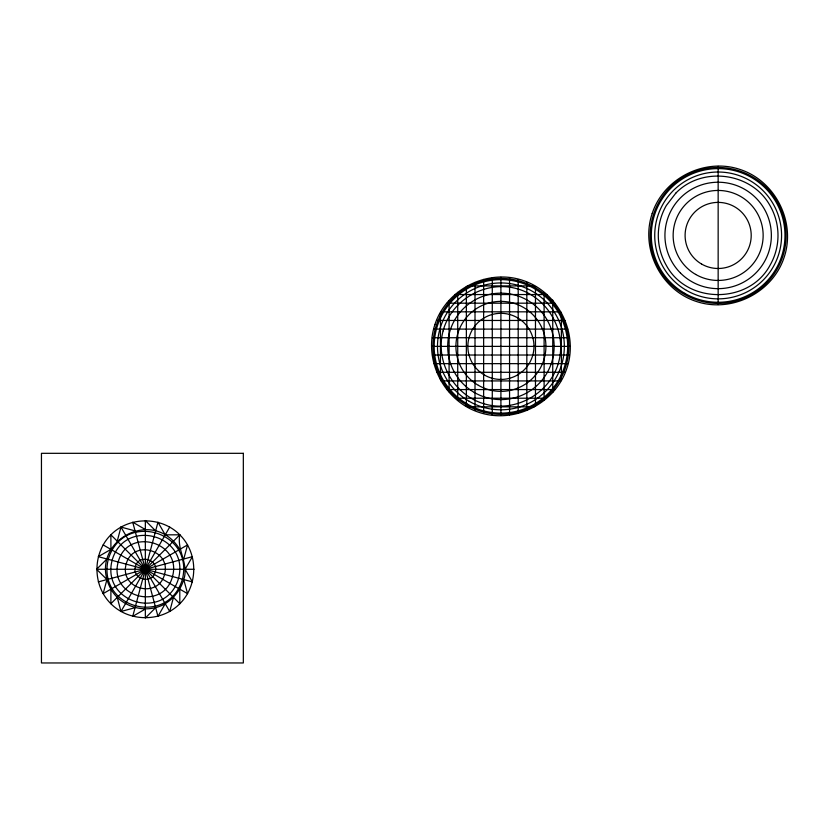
<?xml version="1.0" encoding="UTF-8"?>
<svg xmlns="http://www.w3.org/2000/svg" width="829" height="829" viewBox="0 0 829 829"><rect width="100%" height="100%" fill="white"/><g stroke="black" fill="none" stroke-linecap="round" stroke-linejoin="round"><path stroke-width="1.24" d="M110.92 589.15L110.879 603.74C129.21 622.299 161.479 622.299 179.81 603.74C198.38 585.409 198.38 553.14 179.81 534.809C161.479 516.249 129.21 516.249 110.879 534.809C92.32 553.14 92.32 585.409 110.879 603.74L179.81 534.809C176.681 550.394 189.136 563.917 183.748 579.564C180.743 589.616 174.152 598.196 165.22 603.699C146.868 614.455 121.448 607.647 110.92 589.15C86.071 543.296 152.484 504.954 179.779 549.399M117.241 541.171L120.972 527.068L135.054 530.881M173.458 597.388L169.717 611.491L120.972 527.068M183.748 558.984L187.561 544.902L103.138 593.647L106.951 579.564L96.61 569.274L106.951 558.984M165.22 603.699L157.966 616.361L132.733 522.197L145.344 529.524M135.054 607.678L120.972 611.491L169.717 527.068M155.634 607.678L145.344 618.019L145.344 520.529L155.634 530.881M145.344 609.025L132.733 616.361L157.966 522.197L165.22 534.85L179.81 534.809M98.268 581.896L192.432 556.663L185.105 569.274L192.432 581.896L98.268 556.663L110.92 549.399L110.879 534.809L179.81 603.74L179.779 589.15M467.276 285.912L534.56 285.912M454.613 294.544L547.213 294.544M447.142 303.186L554.694 303.186M441.069 311.828L560.767 311.828M436.883 320.46L564.953 320.46M434.044 329.103L567.782 329.103M432.386 337.735L569.45 337.735M431.816 346.377L570.02 346.377M432.437 355.019L569.399 355.019M433.95 363.651L567.875 363.651M436.945 372.294L564.881 372.294M441.069 380.925L560.767 380.925M446.924 389.568L554.912 389.568M455.473 398.21L546.363 398.21M467.639 406.842L534.187 406.842M96.61 569.274L194.09 569.274M103.138 544.902L187.561 593.647L183.748 579.564M117.241 597.388L120.972 611.491M718.152 166.339L718.152 304.554M561.388 312.74L561.388 380.014M552.746 300.077L552.746 392.552M544.104 292.596L544.104 400.158M535.472 286.533L535.472 406.22M526.829 282.337L526.829 410.417M518.198 279.508L518.198 413.246M509.555 277.85L509.555 414.904M500.913 277.269L500.913 415.484M492.281 277.891L492.281 414.863M483.639 279.414L483.639 413.339M475.007 282.409L475.007 410.345M466.364 286.533L466.364 406.22M457.722 292.378L457.722 400.376M449.09 300.937L449.09 391.816M440.448 313.103L440.448 379.651M108.257 559.337C96.537 608.331 168.09 627.501 182.442 579.212C194.162 530.218 122.609 511.047 108.257 559.337M112.091 560.363C100.972 603.937 166.453 621.481 178.598 578.186C189.727 534.612 124.246 517.068 112.091 560.363M118.195 562C108.392 597.16 163.417 611.895 172.494 576.549C182.307 541.399 127.283 526.653 118.195 562M126.153 564.134C119.221 588.994 158.121 599.419 164.546 574.424C171.479 549.565 132.578 539.14 126.153 564.134M135.407 566.611C131.51 579.253 152.349 584.839 155.282 571.937C159.189 559.306 138.35 553.72 135.407 566.611M443.111 330.885C434.624 361.776 454.437 396.086 485.431 404.189C516.312 412.666 550.632 392.863 558.725 361.869C567.212 330.978 547.399 296.668 516.405 288.565C485.525 280.088 451.204 299.891 443.111 330.885M434.945 324.46C422.987 359.703 443.619 400.842 478.996 412.355C514.239 424.303 555.389 403.682 566.891 368.294C578.849 333.051 558.218 291.912 522.83 280.399C487.597 268.451 446.448 289.072 434.945 324.46M652.174 213.53C640.216 248.762 660.848 289.912 696.236 301.424C731.468 313.372 772.618 292.741 784.13 257.363C796.078 222.12 775.447 180.971 740.069 169.468C704.826 157.51 663.677 178.142 652.174 213.53M675.832 193.126L666.319 205.519A59.843 59.843 0 0 0 666.319 265.363C687.282 304.336 749.012 304.336 769.975 265.363A59.843 59.843 0 0 0 769.975 205.519C751.634 172.339 702.142 165.821 675.832 193.126M243.332 453.318L41.45 453.318L41.45 662.962L243.332 662.962L243.332 453.318M452.852 394.438A67.968 67.968 0 0 0 566.57 363.972A67.968 67.968 0 0 0 483.328 280.72A67.968 67.968 0 0 0 452.852 394.438M469.204 401.309A63.429 63.429 0 0 0 564.342 346.377A63.429 63.429 0 0 0 469.204 291.445A63.429 63.429 0 0 0 469.204 401.309M474.312 392.469A53.222 53.222 0 0 0 554.135 346.377A53.222 53.222 0 0 0 474.312 300.285A53.222 53.222 0 0 0 474.312 392.469M478.416 385.35A45.004 45.004 0 0 0 545.917 346.377A45.004 45.004 0 0 0 478.416 307.404A45.004 45.004 0 0 0 478.416 385.35M484.385 375.009A33.056 33.056 0 0 0 533.969 346.377A33.056 33.056 0 0 0 484.385 317.745A33.056 33.056 0 0 0 484.385 375.009M467.546 404.189A66.755 66.755 0 0 0 567.668 346.377A66.755 66.755 0 0 0 467.546 288.565A66.755 66.755 0 0 0 467.546 404.189M686.433 290.368A63.429 63.429 0 0 0 781.571 235.446A63.429 63.429 0 0 0 686.433 180.515A63.429 63.429 0 0 0 686.433 290.368M701.624 264.068A33.056 33.056 0 0 0 751.209 235.446A33.056 33.056 0 0 0 701.624 206.815A33.056 33.056 0 0 0 701.624 264.068M670.091 283.508A67.968 67.968 0 0 0 783.799 253.032A67.968 67.968 0 0 0 700.557 169.79A67.968 67.968 0 0 0 670.091 283.508M680.516 273.073A53.222 53.222 0 0 0 769.55 249.218A53.222 53.222 0 0 0 704.37 184.038A53.222 53.222 0 0 0 680.516 273.073M684.733 293.321A66.828 66.828 0 0 0 784.98 235.446A66.828 66.828 0 0 0 684.733 177.561A66.828 66.828 0 0 0 684.733 293.321M695.645 274.42A45.004 45.004 0 0 0 763.146 235.446A45.004 45.004 0 0 0 695.645 196.473A45.004 45.004 0 0 0 695.645 274.42"/></g></svg>
